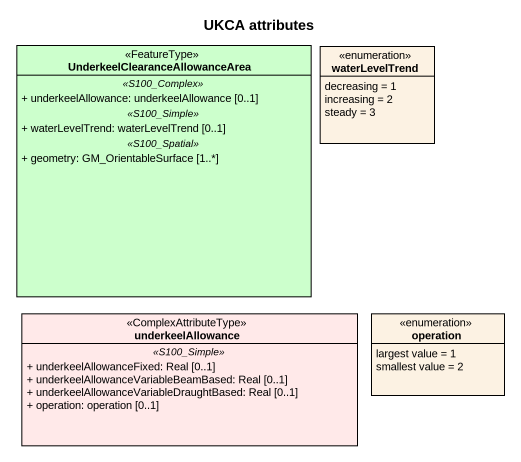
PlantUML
@startuml
title UKCA attributes
hide circle
hide empty members
skinparam classAttributeIconSize 0
class "UnderkeelClearanceAllowanceArea" as UnderkeelClearanceAllowanceA <<FeatureType>> #CCFFCC {
  .. <<S100_Complex>> ..
  + underkeelAllowance: underkeelAllowance [0..1]
  .. <<S100_Simple>> ..
  + waterLevelTrend: waterLevelTrend [0..1]
  .. <<S100_Spatial>> ..
  + geometry: GM_OrientableSurface [1..*]
}
enum waterLevelTrend #FCF2E3 {
  decreasing = 1
  increasing = 2
  steady = 3
}
class underkeelAllowance <<ComplexAttributeType>> #FFE9E9 {
  .. <<S100_Simple>> ..
  + underkeelAllowanceFixed: Real [0..1]
  + underkeelAllowanceVariableBeamBased: Real [0..1]
  + underkeelAllowanceVariableDraughtBased: Real [0..1]
  + operation: operation [0..1]
}
enum operation #FCF2E3 {
  largest value = 1
  smallest value = 2
}
@enduml
